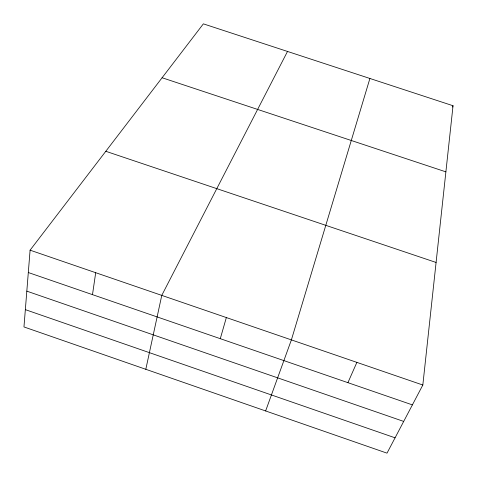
<?xml version="1.0" encoding="UTF-8"?>
<svg xmlns="http://www.w3.org/2000/svg" width="477" height="477" viewBox="0 0 477 477"><rect width="100%" height="100%" fill="white"/><g stroke="black" fill="none" stroke-linecap="round" stroke-linejoin="round"><path stroke-width="0.72" d="M30.093 250.175L23.963 326.942L387.008 453.15L422.831 385.022L453.037 105.739L203.363 23.85L30.093 250.175L422.831 385.022M92.49 294.643L95.698 272.701M145.807 369.299L161.769 295.388L287.506 51.444M220.285 338.682L226.354 317.563M369.908 78.472L291.387 339.892L265.629 410.953M452.476 107.057L453.037 105.739M347.912 382.667L356.879 362.377M162.097 77.751L445.888 171.863M105.799 151.287L436.085 262.457M28.31 272.528L412.384 404.884M26.819 291.149L403.691 421.418M25.341 309.639L395.069 437.814"/></g></svg>
